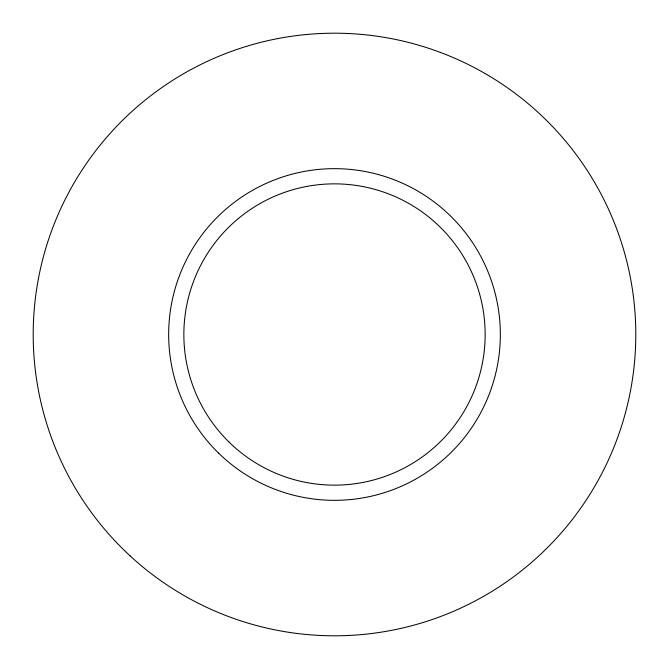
<?xml version="1.0" encoding="UTF-8"?>
<svg xmlns="http://www.w3.org/2000/svg" width="669" height="669" viewBox="0 0 669 669"><rect width="100%" height="100%" fill="white"/><g stroke="black" fill="none" stroke-linecap="round" stroke-linejoin="round"><path stroke-width="1" d="M229.241 442.276A150.65 150.65 0 0 0 480.467 371.763A150.65 150.65 0 0 0 293.791 189.461A150.65 150.65 0 0 0 229.241 442.276M218.629 453.147A165.845 165.845 0 0 0 495.185 375.526A165.845 165.845 0 0 0 289.685 174.826A165.845 165.845 0 0 0 218.629 453.147M130.229 555.981A301.293 301.293 0 0 0 628.442 400.656A301.293 301.293 0 0 0 244.829 46.855A301.293 301.293 0 0 0 130.229 555.981"/></g></svg>
